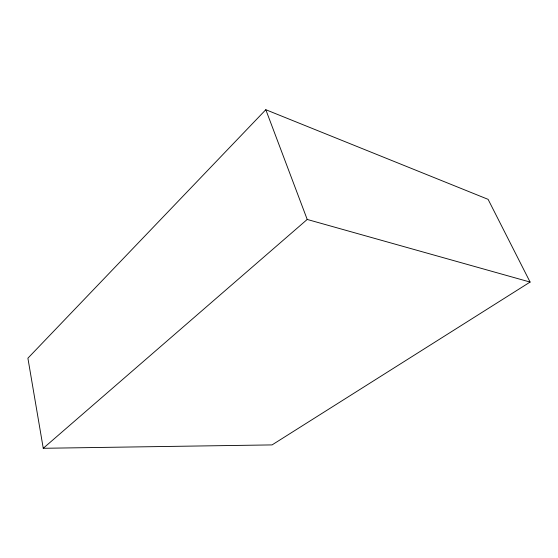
<?xml version="1.0" encoding="UTF-8"?>
<svg xmlns="http://www.w3.org/2000/svg" width="558" height="558" viewBox="0 0 558 558"><rect width="100%" height="100%" fill="white"/><g stroke="black" fill="none" stroke-linecap="round" stroke-linejoin="round"><path stroke-width="0.84" d="M265.81 109.71L27.9 358.194L43.252 448.29L272.067 444.907L530.1 282.069L488.097 199.346L265.81 109.71L307.214 219.454L530.1 282.069M43.252 448.29L307.214 219.454"/></g></svg>
